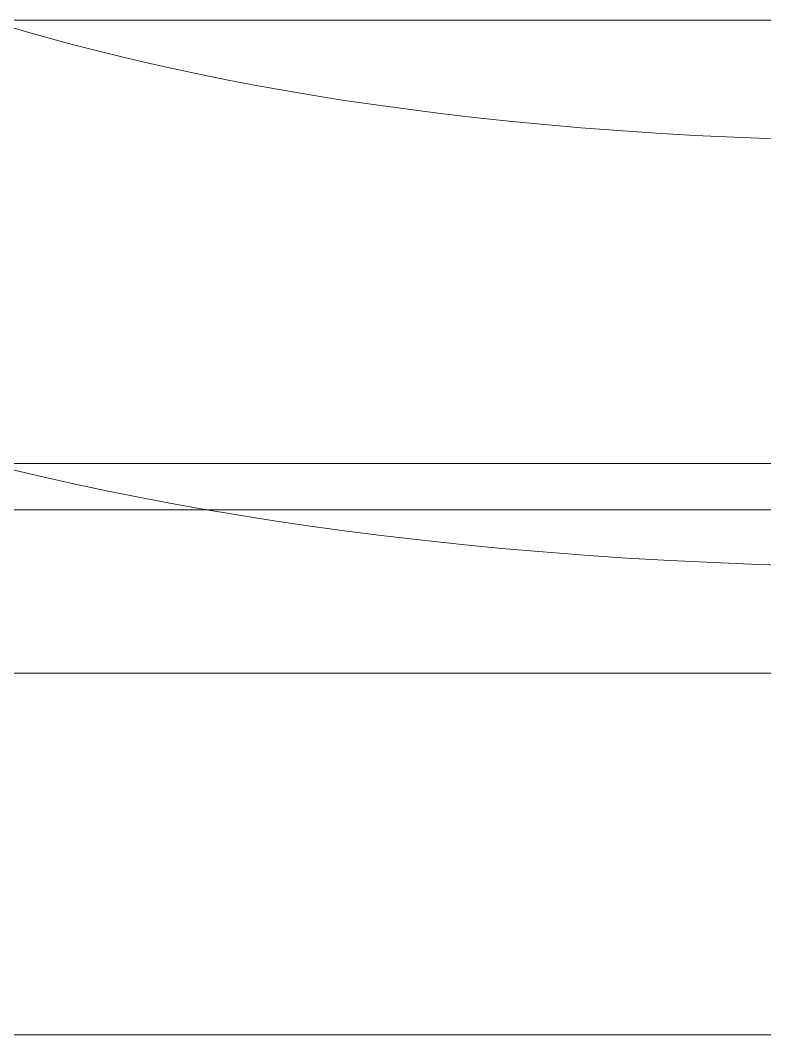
# Model space of a CAD drawing. Header units: millimetres. Extents: x 521 to 148073, y -17811 to 32040.
# Drawn here: x 65955.84 to 65972.44, y 20373.32 to 20395.93 of the extents above; entities that cross this region are included whole.
import ezdxf

# ---------------------------------------------------------------- set-up
doc = ezdxf.new("R2010")
doc.units = ezdxf.units.MM
doc.layers.add('Datové rozvody', color=6, linetype='Continuous')
doc.layers.add('PDF_Geometrie', color=7, linetype='Continuous', true_color=0xbdbdbd)

# ---------------------------------------------------------------- blocks, each defined once
blk = doc.blocks.new('projektor')
at = {"layer": 'PDF_Geometrie', "lineweight": 13}
for points in [[(86175.179, 14992.765), (86175.179, 15158.962), (86174.725, 15164.728), (86173.713, 15164.728), (86173.713, 15168.398), (86171.387, 15172.213)], [(86153.179, 15134.31), (86153.179, 15017.114)], [(86162.789, 14986.645), (86162.789, 15078.392)], [(86163.799, 15078.392), (86163.799, 14986.696)], [(86167.34, 15078.392), (86167.34, 14986.696)], [(86153.301, 15027.563), (86153.442, 15028.043), (86153.581, 15028.536), (86153.717, 15029.041), (86153.851, 15029.56), (86153.982, 15030.093), (86154.11, 15030.639), (86154.235, 15031.2), (86154.357, 15031.777), (86154.476, 15032.368), (86154.592, 15032.974), (86154.703, 15033.598), (86154.811, 15034.238), (86154.915, 15034.895), (86155.014, 15035.57), (86155.11, 15036.265), (86155.201, 15036.978), (86155.286, 15037.71), (86155.365, 15038.462), (86155.44, 15039.233), (86155.509, 15040.023), (86155.57, 15040.829), (86155.626, 15041.655), (86155.675, 15042.496), (86155.717, 15043.354), (86155.751, 15044.229)], [(86162.935, 15027.728), (86163.088, 15028.381), (86163.238, 15029.048), (86163.382, 15029.729), (86163.522, 15030.426), (86163.657, 15031.137), (86163.788, 15031.864), (86163.913, 15032.608), (86164.033, 15033.368), (86164.147, 15034.146), (86164.257, 15034.941), (86164.36, 15035.756), (86164.457, 15036.588), (86164.548, 15037.441), (86164.632, 15038.31), (86164.708, 15039.198), (86164.778, 15040.102), (86164.841, 15041.022), (86164.894, 15041.959), (86164.941, 15042.909), (86164.978, 15043.876), (86165.009, 15044.857)]]:
    blk.add_lwpolyline(points, dxfattribs=at)

msp = doc.modelspace()

# ---------------------------------------------------------------- block references
at = {"layer": 'Datové rozvody', "xscale": 1.027900945623324, "yscale": 1.027900945623324, "zscale": 1.027900945623324, "rotation": 270.0000000000001}
msp.add_blockref('projektor', (50508.686, 108952.866), dxfattribs=at)

doc.saveas('drawing.dxf')
